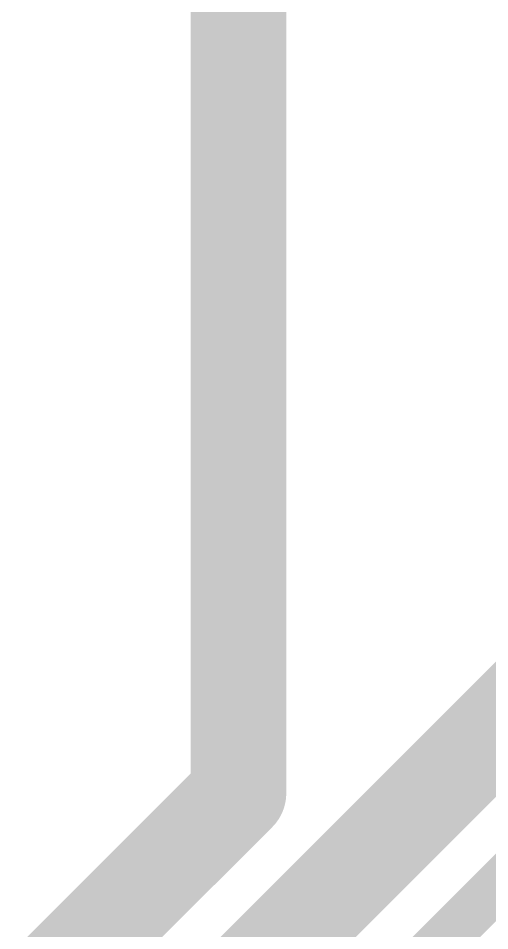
# Model space of a CAD drawing. Header units: millimetres. Extents: x 0 to 1769, y 431 to 1001.
# Drawn here: x 1319.59 to 1327.48, y 559.43 to 574.7 of the extents above; entities that cross this region are included whole.
import ezdxf

# ---------------------------------------------------------------- set-up
doc = ezdxf.new("R2010")
doc.units = ezdxf.units.MM
doc.layers.add('TopLayer', color=1, linetype='Continuous')

msp = doc.modelspace()

# ---------------------------------------------------------------- linework, layer by layer
at = {"layer": 'TopLayer'}
for points, const_width in [([(1323.275, 561.729), (1323.275, 579.971)], 1.6), ([(1314.75, 549.967), (1328.973, 564.191)], 1.6), ([(1312.503, 550.958), (1323.275, 561.729)], 1.6), ([(1326.192, 558.763), (1328.339, 560.91)], 0.8)]:
    msp.add_lwpolyline(points, dxfattribs=dict(at, const_width=const_width))
at = {"layer": 'TopLayer', "const_width": 0.8}
msp.add_lwpolyline([(1322.875, 561.729, 1), (1323.675, 561.729, 1)], format="xyb", close=True, dxfattribs=at)
msp.add_lwpolyline([(1322.875, 561.729, 1), (1323.675, 561.729, 1)], format="xyb", close=True, dxfattribs=at)

doc.saveas('drawing.dxf')
